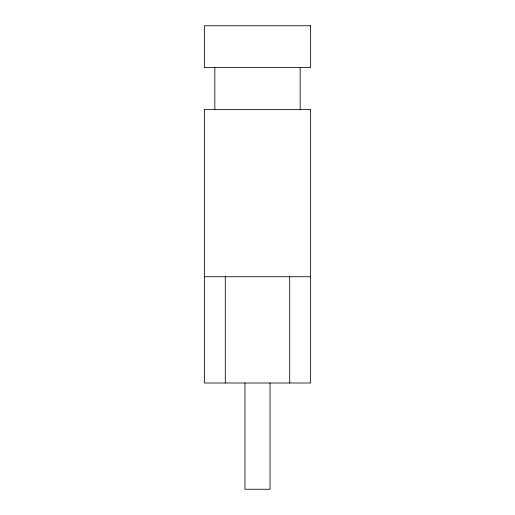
<?xml version="1.0" encoding="UTF-8"?>
<svg xmlns="http://www.w3.org/2000/svg" width="515" height="515" viewBox="0 0 515 515"><rect width="100%" height="100%" fill="white"/><g stroke="black" fill="none" stroke-linecap="round" stroke-linejoin="round"><path stroke-width="0.77" d="M204.371 276.742L310.629 276.742M300.168 67.581L300.168 109.412M289.713 276.742L289.713 382.999M270.047 382.999L270.047 489.25L244.953 489.25L244.953 382.999M225.287 276.742L225.287 382.999M214.832 67.581L214.832 109.412M310.629 25.75L204.371 25.75L204.371 67.581L310.629 67.581L310.629 25.75M310.629 109.412L204.371 109.412L204.371 382.999L310.629 382.999L310.629 109.412"/></g></svg>
